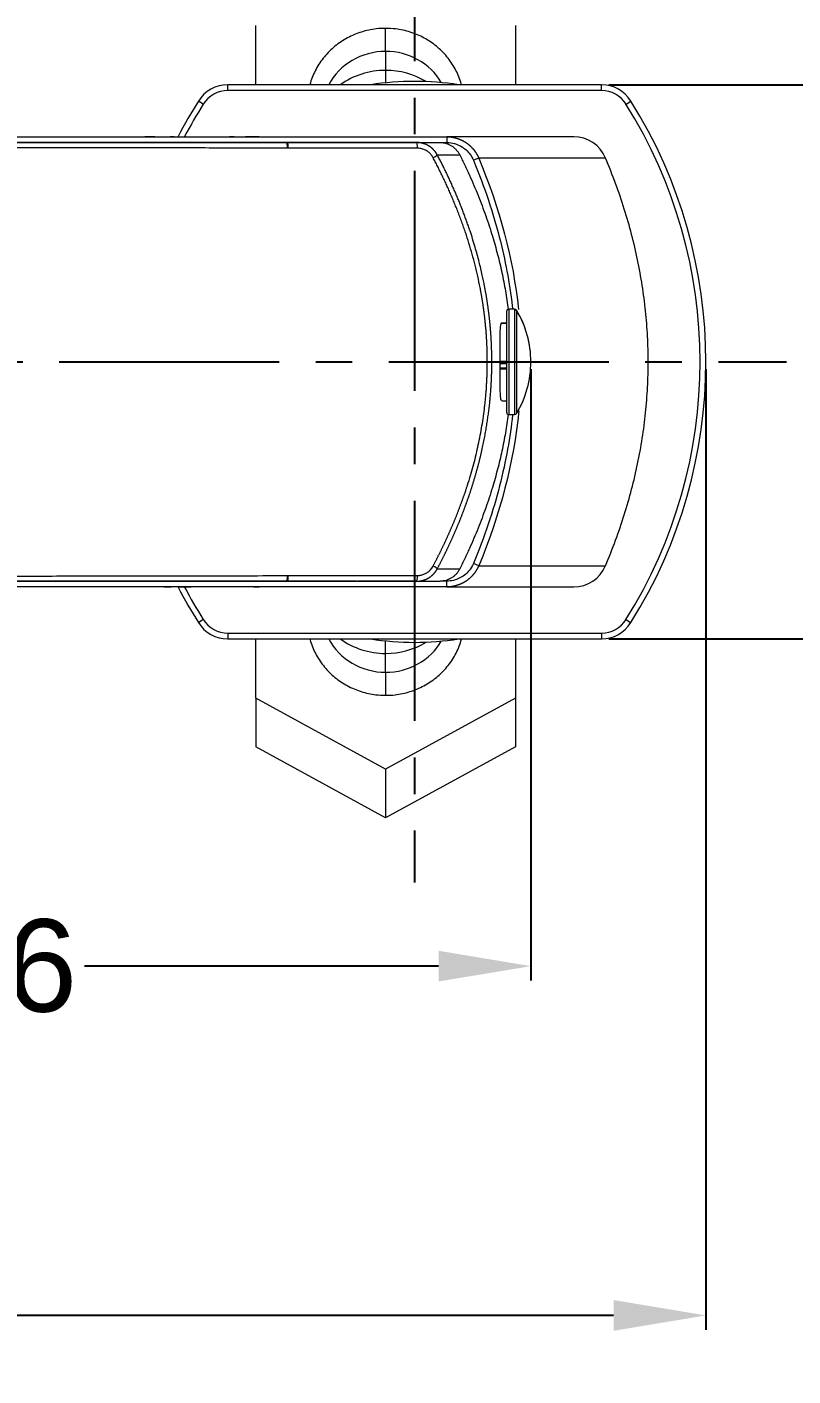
# Model space of a CAD drawing. Extents: x 16036 to 31646, y -36012 to -17126.
# Drawn here: x 16496.5 to 16562.9, y -17308.5 to -17191.6 of the extents above; entities that cross this region are included whole.
import ezdxf

# ---------------------------------------------------------------- set-up
doc = ezdxf.new("R2010")
doc.units = 0
doc.header["$MEASUREMENT"] = 0
doc.linetypes.add('CENTER2', pattern=[28.575, 19.05, -3.175, 3.175, -3.175])
doc.layers.get('0').update_dxf_attribs({"color": 3, "linetype": 'CONTINUOUS'})
doc.layers.get('DEFPOINTS').update_dxf_attribs({"linetype": 'CONTINUOUS'})
doc.layers.add('5', color=2, linetype='CONTINUOUS', lineweight=9)
doc.layers.add('CENTER', color=1, linetype='CENTER2')
doc.styles.add('ARIAL', font='arial.ttf')
doc.dimstyles.new('ISO-25', dxfattribs={"dimtxt": 8, "dimasz": 8, "dimexe": 1.25, "dimexo": 0.625, "dimgap": 1.5, "dimtad": 1, "dimtih": 1, "dimtoh": 1, "dimdec": 1, "dimdsep": 46, "dimtxsty": 'ARIAL', "dimcen": 0, "dimclrd": 3, "dimclre": 3, "dimclrt": 4, "dimadec": 0, "dimazin": 0, "dimtfac": 1, "dimtdec": 1, "dimtmove": 0, "dimatfit": 3, "dimfxl": 1, "dimarcsym": 0})

# ---------------------------------------------------------------- blocks, each defined once
blk = doc.blocks.new('*D101')
at = {"layer": '5', "color": 3, "lineweight": -2, "transparency": 16777216}
for p, q in [((16334.81, -17221.23), (16334.81, -17304.46)), ((16555.31, -17221.23), (16555.31, -17304.46)), ((16342.81, -17303.21), (16429.97, -17303.21)), ((16547.31, -17303.21), (16460.16, -17303.21))]:
    blk.add_line(p, q, dxfattribs=at)
at = {"layer": '5', "color": 3, "transparency": 16777216}
for points in [[(16342.81, -17301.88), (16342.81, -17304.54), (16334.81, -17303.21)], [(16547.31, -17301.88), (16547.31, -17304.54), (16555.31, -17303.21)]]:
    blk.add_solid(points, dxfattribs=at)
at = {"layer": 'DEFPOINTS', "color": 0, "transparency": 16777216}
for p in [(16334.81, -17220.6), (16555.31, -17220.6), (16555.31, -17303.21)]:
    blk.add_point(p, dxfattribs=at)
at = {"layer": '5', "color": 4, "transparency": 16777216, "insert": (16445.06, -17303.21), "char_height": 8, "attachment_point": 5, "style": 'ARIAL'}
blk.add_mtext('220.5', dxfattribs=at)
blk = doc.blocks.new('*D102')
at = {"layer": '5', "color": 3, "lineweight": -2, "transparency": 16777216}
for p, q in [((16433.52, -17221.23), (16433.52, -17274.2)), ((16540.14, -17221.23), (16540.14, -17274.2)), ((16441.52, -17272.95), (16472.21, -17272.95)), ((16532.14, -17272.95), (16501.45, -17272.95))]:
    blk.add_line(p, q, dxfattribs=at)
at = {"layer": '5', "color": 3, "transparency": 16777216}
for points in [[(16441.52, -17271.62), (16441.52, -17274.28), (16433.52, -17272.95)], [(16532.14, -17271.62), (16532.14, -17274.28), (16540.14, -17272.95)]]:
    blk.add_solid(points, dxfattribs=at)
at = {"layer": 'DEFPOINTS', "color": 0, "transparency": 16777216}
for p in [(16433.52, -17220.6), (16540.14, -17220.6), (16540.14, -17272.95)]:
    blk.add_point(p, dxfattribs=at)
at = {"layer": '5', "color": 4, "transparency": 16777216, "insert": (16486.83, -17272.95), "char_height": 8, "attachment_point": 5, "style": 'ARIAL'}
blk.add_mtext('106.6', dxfattribs=at)
blk = doc.blocks.new('*D103')
at = {"layer": '5', "color": 3, "lineweight": -2, "transparency": 16777216}
for p, q in [((16546.89, -17196.6), (16583.91, -17196.6)), ((16582.66, -17204.6), (16582.66, -17215.02)), ((16582.66, -17236.6), (16582.66, -17226.19)), ((16546.89, -17244.6), (16583.91, -17244.6))]:
    blk.add_line(p, q, dxfattribs=at)
at = {"layer": '5', "color": 3, "transparency": 16777216}
for points in [[(16581.32, -17204.6), (16583.99, -17204.6), (16582.66, -17196.6)], [(16581.32, -17236.6), (16583.99, -17236.6), (16582.66, -17244.6)]]:
    blk.add_solid(points, dxfattribs=at)
at = {"layer": 'DEFPOINTS', "color": 0, "transparency": 16777216}
for p in [(16546.27, -17196.6), (16582.66, -17196.6), (16546.27, -17244.6)]:
    blk.add_point(p, dxfattribs=at)
at = {"layer": '5', "color": 4, "transparency": 16777216, "insert": (16582.66, -17220.6), "char_height": 8, "attachment_point": 5, "style": 'ARIAL'}
blk.add_mtext('48', dxfattribs=at)

msp = doc.modelspace()

# ---------------------------------------------------------------- linework, layer by layer
at = {"linetype": 'Continuous', "lineweight": 18}
for p, q in [((16516.3, -17196.6), (16516.3, -17191.47)), ((16538.8, -17191.47), (16538.8, -17196.6)), ((16546.27, -17196.6), (16513.86, -17196.6)), ((16343.63, -17201.1), (16532.85, -17201.1)), ((16530.24, -17201.6), (16532.27, -17201.6)), ((16543.85, -17201.1), (16532.85, -17201.1)), ((16538.04, -17216.25), (16538.04, -17216.23)), ((16538.04, -17216.25), (16538.04, -17224.97)), ((16538.73, -17216.03), (16538.24, -17216.03)), ((16537.56, -17217.23), (16538.04, -17217.23)), ((16538.04, -17217.29), (16537.58, -17217.29)), ((16537.47, -17220.54), (16538.04, -17220.54)), ((16536.36, -17220.6), (16536.76, -17220.6)), ((16537.47, -17220.74), (16538.04, -17220.74)), ((16538.04, -17221.16), (16537.47, -17221.16)), ((16538.04, -17221.24), (16537.47, -17221.24)), ((16537.62, -17223.97), (16538.04, -17223.98)), ((16538.24, -17225.17), (16538.73, -17225.17)), ((16532.85, -17240.1), (16343.63, -17240.1)), ((16530.24, -17239.6), (16532.27, -17239.6)), ((16532.85, -17240.1), (16543.85, -17240.1)), ((16513.86, -17244.6), (16546.27, -17244.6)), ((16516.3, -17249.73), (16516.3, -17244.6)), ((16538.8, -17244.6), (16538.8, -17249.73)), ((16527.55, -17255.88), (16516.3, -17249.73)), ((16516.3, -17249.73), (16516.3, -17253.94)), ((16538.8, -17249.73), (16527.55, -17255.88)), ((16538.8, -17249.73), (16538.8, -17253.94)), ((16527.55, -17260.09), (16516.3, -17253.94)), ((16538.8, -17253.94), (16527.55, -17260.09)), ((16527.55, -17255.88), (16527.55, -17260.09))]:
    msp.add_line(p, q, dxfattribs=at)
at = {"linetype": 'Continuous', "lineweight": 13}
for p, q in [((16527.55, -17193.71), (16527.55, -17191.71)), ((16527.55, -17193.71), (16527.55, -17195.35)), ((16527.55, -17195.35), (16527.55, -17196.43)), ((16513.86, -17197.1), (16513.86, -17196.6)), ((16546.27, -17197.1), (16513.86, -17197.1)), ((16546.27, -17197.1), (16546.27, -17196.6)), ((16511.74, -17198.27), (16511.32, -17198.01)), ((16548.39, -17198.27), (16548.81, -17198.01)), ((16518.97, -17201.6), (16530.23, -17201.6)), ((16532.27, -17201.6), (16532.85, -17201.6)), ((16532.85, -17201.1), (16532.85, -17201.6)), ((16532.03, -17202.68), (16533.98, -17202.68)), ((16535.62, -17202.95), (16535.16, -17203.14)), ((16546.62, -17202.95), (16535.62, -17202.95)), ((16538.24, -17216.05), (16538.24, -17216.03)), ((16538.73, -17216.05), (16538.24, -17216.05)), ((16538.24, -17216.05), (16538.24, -17225.17)), ((16538.73, -17216.05), (16538.73, -17216.03)), ((16538.73, -17216.05), (16538.73, -17225.17)), ((16538.9, -17216.15), (16538.9, -17216.13)), ((16538.9, -17216.15), (16538.9, -17225.08)), ((16538.04, -17220.6), (16537.47, -17220.6)), ((16535.62, -17238.26), (16535.16, -17238.07)), ((16535.62, -17238.26), (16546.62, -17238.26)), ((16525.03, -17239.6), (16444.95, -17239.6)), ((16530.23, -17239.6), (16525.14, -17239.6)), ((16532.85, -17239.6), (16532.27, -17239.6)), ((16532.85, -17240.1), (16532.85, -17239.6)), ((16511.74, -17242.93), (16511.32, -17243.2)), ((16548.39, -17242.93), (16548.81, -17243.2)), ((16513.86, -17244.1), (16546.27, -17244.1)), ((16513.86, -17244.1), (16513.86, -17244.6)), ((16527.55, -17245.86), (16527.55, -17244.77)), ((16546.27, -17244.1), (16546.27, -17244.6)), ((16527.55, -17247.5), (16527.55, -17245.86)), ((16527.55, -17247.5), (16527.55, -17249.49))]:
    msp.add_line(p, q, dxfattribs=at)
at = {"linetype": 'Continuous', "lineweight": 18}
for centre, radius, start, end in [((16513.86, -17199.6), 3, 90, 147.8833), ((16530.06, -17220.6), 24.3, 80.9887, 99.0112), ((16546.27, -17199.6), 3, 32.1167, 90), ((16547.31, -17220.6), 42.5, 147.8833, 152.6386), ((16512.81, -17220.6), 42.5, 327.8833, 32.1167), ((16538.24, -17216.23), 0.2, 90, 180), ((16538.73, -17216.23), 0.2, 31.0087, 90), ((16531.46, -17220.6), 8.68, 0, 31.0087), ((16531.46, -17220.6), 8.68, 328.9913, 0), ((16538.24, -17224.97), 0.2, 180, 270), ((16538.73, -17224.97), 0.2, 270, 328.9913), ((16547.31, -17220.6), 42.5, 207.3554, 212.1167), ((16513.86, -17241.6), 3, 212.1167, 270), ((16546.27, -17241.6), 3, 270, 327.8833), ((16530.06, -17220.6), 24.3, 260.9888, 279.0113)]:
    msp.add_arc(centre, radius, start, end, dxfattribs=at)
at = {"linetype": 'Continuous', "lineweight": 13}
for centre, radius, start, end in [((16513.86, -17199.6), 2.5, 90, 147.8833), ((16546.27, -17199.6), 2.5, 32.1167, 90), ((16547.31, -17220.6), 42, 147.8833, 152.2893), ((16512.81, -17220.6), 42, 327.8833, 32.1167), ((16547.31, -17220.6), 42, 207.6987, 212.1167), ((16513.86, -17241.6), 2.5, 212.1167, 270), ((16546.27, -17241.6), 2.5, 270, 327.8833)]:
    msp.add_arc(centre, radius, start, end, dxfattribs=at)
at = {"linetype": 'Continuous', "lineweight": 18}
for centre, major_axis, ratio, start_param, end_param in [((16527.55, -17198.91), (-5.5, 0), 0.946215, 4.712389, 5.82358), ((16527.55, -17198.91), (5.5, 0), 0.946215, 0.500691, 1.570796), ((16527.55, -17201.5), (-6.5, 0), 0.946215, 4.712389, 5.362208), ((16527.55, -17201.5), (6.5, 0), 0.946215, 1.000303, 1.570796), ((16518.97, -17202.1), (0, -0.5), 0.136535, 1.606743, 3.141593), ((16519.04, -17202.1), (0, -0.5), 0.136526, 1.606528, 3.141593), ((16543.85, -17204.1), (-3, 0), 0.999215, 3.537444, 4.712389), ((16518.97, -17239.1), (0, 0.5), 0.136536, 3.141593, 4.676442), ((16519.04, -17239.1), (0, 0.5), 0.136526, 3.141593, 4.676657), ((16543.85, -17237.1), (3, 0), 0.999215, 4.712389, 5.887334), ((16527.55, -17242.29), (-5.5, 0), 0.946215, 0.459605, 1.570796), ((16527.55, -17239.71), (-6.5, 0), 0.946215, 0.920978, 1.570796), ((16527.55, -17242.29), (5.5, 0), 0.946215, 4.712389, 5.782494), ((16527.55, -17239.71), (6.5, 0), 0.946215, 4.712389, 5.282883)]:
    msp.add_ellipse(centre, major_axis=major_axis, ratio=ratio, start_param=start_param, end_param=end_param, dxfattribs=at)
at = {"linetype": 'Continuous', "lineweight": 13}
for centre, major_axis, ratio, start_param, end_param in [((16530.24, -17202.1), (0, -0.5), 0.136914, 1.577724, 3.141593), ((16531.59, -17202.91), (-0.442, -0.233), 0.061667, 1.69791, 3.060291), ((16538.24, -17216.25), (0.2, 0), 0.99638, 1.570796, 3.141593), ((16538.73, -17216.25), (0.2, 0), 0.99638, 0.541205, 1.570796), ((16531.46, -17220.6), (8.68, 0), 0.99638, 0, 0.541205), ((16530.24, -17239.1), (0, 0.5), 0.136914, 3.141593, 4.705461), ((16531.59, -17238.29), (-0.442, 0.233), 0.061667, 3.222895, 4.585276)]:
    msp.add_ellipse(centre, major_axis=major_axis, ratio=ratio, start_param=start_param, end_param=end_param, dxfattribs=at)
at = {"linetype": 'Continuous', "lineweight": 18}
for points, knots in [([(16527.55, -17191.71), (16527.28, -17191.71), (16526.57, -17191.75), (16525.44, -17191.99), (16524.23, -17192.5), (16523.13, -17193.23), (16522.21, -17194.15), (16521.48, -17195.22), (16521.13, -17196.07), (16520.99, -17196.54), (16520.98, -17196.6)], [0, 0, 0, 0, 0.091726, 0.239743, 0.388012, 0.536195, 0.684084, 0.831491, 0.978288, 1, 1, 1, 1]), ([(16534.13, -17196.6), (16534.11, -17196.52), (16533.97, -17196.04), (16533.61, -17195.19), (16532.89, -17194.14), (16531.97, -17193.23), (16530.9, -17192.51), (16529.7, -17192), (16528.56, -17191.76), (16527.84, -17191.71), (16527.55, -17191.71)], [0, 0, 0, 0, 0.027053, 0.172195, 0.317459, 0.46308, 0.609213, 0.755923, 0.903191, 1, 1, 1, 1]), ([(16519, -17201.64), (16517.08, -17201.63), (16513.57, -17201.63), (16508.79, -17201.63), (16504.96, -17201.63), (16501.83, -17201.63), (16499.07, -17201.63), (16495.06, -17201.63), (16489.75, -17201.63), (16483.48, -17201.63), (16477.56, -17201.62), (16472.16, -17201.62), (16467.79, -17201.62), (16464.11, -17201.62), (16460.65, -17201.63), (16456.26, -17201.63), (16450.93, -17201.63), (16447.06, -17201.63), (16444.97, -17201.63)], [0, 0, 0, 0, 0.077711, 0.142326, 0.193844, 0.232848, 0.26907, 0.305968, 0.395002, 0.484377, 0.560209, 0.634912, 0.703062, 0.737329, 0.783997, 0.843332, 0.915333, 1, 1, 1, 1]), ([(16507.53, -17201.1), (16507.44, -17201.1), (16507.17, -17201.1), (16506.88, -17201.1), (16506.68, -17201.1)], [0, 0, 0, 0, 0.319323, 1, 1, 1, 1]), ([(16509.23, -17201.1), (16509.21, -17201.1), (16509.09, -17201.1), (16508.97, -17201.1), (16508.88, -17201.1)], [0, 0, 0, 0, 0.233078, 1, 1, 1, 1]), ([(16514.43, -17201.1), (16514.38, -17201.1), (16514.24, -17201.1), (16514.1, -17201.1), (16514.01, -17201.1)], [0, 0, 0, 0, 0.357912, 1, 1, 1, 1]), ([(16516.58, -17201.1), (16516.44, -17201.1), (16516.16, -17201.1), (16515.76, -17201.1), (16515.49, -17201.1), (16515.39, -17201.1)], [0, 0, 0, 0, 0.374892, 0.749783, 1, 1, 1, 1]), ([(16532.03, -17202.68), (16532.03, -17202.67), (16532.02, -17202.66), (16532.01, -17202.64), (16532, -17202.63), (16531.99, -17202.61), (16531.98, -17202.59), (16531.97, -17202.57), (16531.96, -17202.55), (16531.95, -17202.54), (16531.94, -17202.52), (16531.92, -17202.5), (16531.91, -17202.48), (16531.9, -17202.47), (16531.89, -17202.45), (16531.88, -17202.43), (16531.86, -17202.41), (16531.85, -17202.4), (16531.84, -17202.38), (16531.82, -17202.36), (16531.81, -17202.34), (16531.79, -17202.33), (16531.78, -17202.31), (16531.76, -17202.29), (16531.75, -17202.28), (16531.73, -17202.26), (16531.72, -17202.24), (16531.7, -17202.23), (16531.69, -17202.21), (16531.67, -17202.19), (16531.66, -17202.18), (16531.64, -17202.16), (16531.62, -17202.15), (16531.6, -17202.13), (16531.59, -17202.11), (16531.57, -17202.1), (16531.55, -17202.08), (16531.53, -17202.07), (16531.52, -17202.05), (16531.5, -17202.04), (16531.48, -17202.02), (16531.46, -17202.01), (16531.44, -17201.99), (16531.42, -17201.98), (16531.4, -17201.97), (16531.38, -17201.95), (16531.36, -17201.94), (16531.34, -17201.93), (16531.32, -17201.91), (16531.29, -17201.9), (16531.27, -17201.88), (16531.24, -17201.87), (16531.22, -17201.85), (16531.19, -17201.84), (16531.16, -17201.82), (16531.14, -17201.81), (16531.11, -17201.8), (16531.08, -17201.78), (16531.05, -17201.77), (16531.02, -17201.76), (16530.99, -17201.75), (16530.96, -17201.73), (16530.92, -17201.72), (16530.89, -17201.71), (16530.86, -17201.7), (16530.82, -17201.69), (16530.79, -17201.68), (16530.75, -17201.67), (16530.72, -17201.66), (16530.68, -17201.65), (16530.64, -17201.64), (16530.6, -17201.64), (16530.57, -17201.63), (16530.53, -17201.62), (16530.49, -17201.62), (16530.45, -17201.61), (16530.4, -17201.61), (16530.36, -17201.61), (16530.32, -17201.6), (16530.28, -17201.6), (16530.25, -17201.6), (16530.24, -17201.6)], [0, 0, 0, 0, 0.009292, 0.018626, 0.028004, 0.037424, 0.046887, 0.056393, 0.065941, 0.075531, 0.085163, 0.094838, 0.104554, 0.114311, 0.124111, 0.133951, 0.143832, 0.153754, 0.163717, 0.17372, 0.183762, 0.193845, 0.203968, 0.21413, 0.224332, 0.234573, 0.244855, 0.255176, 0.265538, 0.27594, 0.286382, 0.296864, 0.307387, 0.31795, 0.328554, 0.339198, 0.349882, 0.360608, 0.371374, 0.382181, 0.393028, 0.403917, 0.414846, 0.425816, 0.436827, 0.447879, 0.458971, 0.470105, 0.48264, 0.495395, 0.50837, 0.521564, 0.534978, 0.548612, 0.562464, 0.576536, 0.590828, 0.605338, 0.620069, 0.63502, 0.650191, 0.665583, 0.681196, 0.69703, 0.713086, 0.729363, 0.745864, 0.762587, 0.779533, 0.796703, 0.814095, 0.831708, 0.849542, 0.867595, 0.885866, 0.904354, 0.923058, 0.941976, 0.961107, 0.980449, 1, 1, 1, 1]), ([(16532.27, -17201.6), (16532.36, -17201.6), (16532.45, -17201.61), (16532.62, -17201.63), (16532.7, -17201.65), (16532.83, -17201.69), (16532.87, -17201.7), (16532.93, -17201.72), (16532.95, -17201.73), (16532.99, -17201.75), (16533.01, -17201.75), (16533.11, -17201.8), (16533.19, -17201.84), (16533.34, -17201.93), (16533.41, -17201.98), (16533.49, -17202.06), (16533.51, -17202.07), (16533.55, -17202.1), (16533.56, -17202.12), (16533.61, -17202.16), (16533.64, -17202.2), (16533.73, -17202.3), (16533.79, -17202.37), (16533.89, -17202.52), (16533.94, -17202.6), (16533.98, -17202.68)], [0, 0, 0, 0, 0.125, 0.125, 0.25, 0.25, 0.3125, 0.3125, 0.34375, 0.34375, 0.375, 0.375, 0.5, 0.5, 0.625, 0.625, 0.65625, 0.65625, 0.6875, 0.6875, 0.75, 0.75, 0.875, 0.875, 1, 1, 1, 1]), ([(16532.85, -17201.1), (16532.86, -17201.1), (16532.88, -17201.1), (16532.9, -17201.1), (16532.93, -17201.1), (16532.96, -17201.1), (16532.99, -17201.11), (16533.02, -17201.11), (16533.04, -17201.11), (16533.07, -17201.11), (16533.1, -17201.11), (16533.13, -17201.12), (16533.16, -17201.12), (16533.18, -17201.12), (16533.21, -17201.12), (16533.24, -17201.13), (16533.26, -17201.13), (16533.29, -17201.14), (16533.32, -17201.14), (16533.35, -17201.14), (16533.37, -17201.15), (16533.4, -17201.15), (16533.42, -17201.16), (16533.45, -17201.16), (16533.48, -17201.17), (16533.5, -17201.17), (16533.53, -17201.18), (16533.55, -17201.19), (16533.58, -17201.19), (16533.61, -17201.2), (16533.63, -17201.21), (16533.66, -17201.21), (16533.68, -17201.22), (16533.71, -17201.23), (16533.73, -17201.23), (16533.76, -17201.24), (16533.78, -17201.25), (16533.8, -17201.26), (16533.83, -17201.27), (16533.85, -17201.28), (16533.88, -17201.28), (16533.9, -17201.29), (16533.92, -17201.3), (16533.95, -17201.31), (16533.97, -17201.32), (16533.99, -17201.33), (16534.02, -17201.34), (16534.04, -17201.35), (16534.06, -17201.36), (16534.08, -17201.37), (16534.11, -17201.38), (16534.13, -17201.39), (16534.15, -17201.4), (16534.17, -17201.41), (16534.19, -17201.42), (16534.22, -17201.43), (16534.24, -17201.44), (16534.26, -17201.45), (16534.28, -17201.47), (16534.3, -17201.48), (16534.32, -17201.49), (16534.34, -17201.5), (16534.36, -17201.51), (16534.38, -17201.52), (16534.4, -17201.54), (16534.42, -17201.55), (16534.44, -17201.56), (16534.46, -17201.57), (16534.48, -17201.58), (16534.5, -17201.6), (16534.52, -17201.61), (16534.54, -17201.62), (16534.56, -17201.64), (16534.57, -17201.65), (16534.59, -17201.66), (16534.61, -17201.67), (16534.63, -17201.69), (16534.65, -17201.7), (16534.66, -17201.71), (16534.68, -17201.73), (16534.7, -17201.74), (16534.72, -17201.76), (16534.73, -17201.77), (16534.75, -17201.78), (16534.77, -17201.8), (16534.78, -17201.81), (16534.8, -17201.82), (16534.82, -17201.84), (16534.83, -17201.85), (16534.85, -17201.87), (16534.87, -17201.88), (16534.88, -17201.9), (16534.9, -17201.91), (16534.91, -17201.92), (16534.93, -17201.94), (16534.94, -17201.95), (16534.96, -17201.97), (16534.97, -17201.98), (16534.99, -17202), (16535, -17202.01), (16535.01, -17202.03), (16535.03, -17202.04), (16535.04, -17202.06), (16535.06, -17202.07), (16535.07, -17202.09), (16535.08, -17202.1), (16535.1, -17202.11), (16535.11, -17202.13), (16535.12, -17202.14), (16535.13, -17202.16), (16535.15, -17202.17), (16535.16, -17202.19), (16535.17, -17202.2), (16535.18, -17202.22), (16535.2, -17202.23), (16535.21, -17202.25), (16535.22, -17202.26), (16535.23, -17202.28), (16535.24, -17202.29), (16535.25, -17202.31), (16535.27, -17202.33), (16535.28, -17202.34), (16535.29, -17202.36), (16535.3, -17202.37), (16535.31, -17202.39), (16535.32, -17202.4), (16535.33, -17202.42), (16535.34, -17202.43), (16535.35, -17202.45), (16535.36, -17202.46), (16535.37, -17202.48), (16535.38, -17202.49), (16535.39, -17202.51), (16535.4, -17202.52), (16535.41, -17202.54), (16535.42, -17202.55), (16535.43, -17202.57), (16535.43, -17202.58), (16535.44, -17202.6), (16535.45, -17202.61), (16535.46, -17202.63), (16535.47, -17202.64), (16535.48, -17202.66), (16535.49, -17202.67), (16535.49, -17202.68), (16535.5, -17202.7), (16535.51, -17202.71), (16535.52, -17202.73), (16535.52, -17202.74), (16535.53, -17202.76), (16535.54, -17202.77), (16535.55, -17202.79), (16535.55, -17202.8), (16535.56, -17202.82), (16535.57, -17202.83), (16535.57, -17202.85), (16535.58, -17202.86), (16535.59, -17202.87), (16535.59, -17202.89), (16535.6, -17202.9), (16535.6, -17202.92), (16535.61, -17202.93), (16535.61, -17202.94), (16535.62, -17202.95)], [0, 0, 0, 0, 0.008077, 0.01613, 0.02416, 0.032167, 0.04015, 0.04811, 0.056047, 0.06396, 0.07185, 0.079717, 0.08756, 0.09538, 0.103177, 0.110951, 0.118701, 0.126428, 0.134131, 0.141811, 0.149468, 0.157102, 0.164712, 0.172299, 0.179862, 0.187403, 0.19492, 0.202413, 0.209884, 0.217331, 0.224754, 0.232155, 0.239532, 0.246885, 0.254216, 0.261523, 0.268806, 0.276067, 0.283304, 0.290518, 0.297708, 0.304875, 0.312019, 0.31914, 0.326237, 0.333311, 0.340361, 0.347388, 0.354392, 0.361373, 0.36833, 0.375264, 0.382175, 0.389062, 0.395926, 0.402767, 0.409584, 0.416378, 0.423149, 0.429896, 0.43662, 0.443321, 0.449999, 0.456653, 0.463283, 0.469891, 0.476475, 0.483036, 0.489573, 0.496088, 0.502579, 0.509046, 0.51549, 0.521911, 0.528309, 0.534683, 0.541034, 0.547362, 0.553666, 0.559947, 0.566205, 0.57244, 0.578651, 0.584838, 0.591003, 0.597144, 0.603262, 0.609356, 0.615427, 0.621475, 0.6275, 0.633501, 0.639479, 0.645434, 0.651365, 0.657273, 0.663158, 0.669019, 0.674857, 0.680672, 0.686463, 0.692231, 0.697976, 0.703697, 0.709396, 0.71507, 0.720722, 0.72635, 0.731955, 0.737536, 0.743095, 0.74863, 0.754141, 0.75963, 0.765095, 0.770536, 0.775955, 0.78135, 0.786721, 0.79207, 0.797395, 0.802697, 0.807975, 0.81323, 0.818462, 0.823671, 0.828856, 0.834018, 0.839157, 0.844272, 0.849364, 0.854433, 0.859478, 0.8645, 0.869499, 0.874474, 0.879426, 0.884355, 0.889261, 0.894143, 0.899002, 0.903837, 0.90865, 0.913439, 0.918204, 0.922946, 0.927666, 0.932361, 0.937034, 0.941683, 0.946309, 0.950911, 0.95549, 0.960046, 0.964579, 0.969088, 0.973574, 0.978036, 0.982476, 0.986892, 0.991284, 0.995654, 1, 1, 1, 1]), ([(16536.76, -17220.6), (16536.76, -17220.57), (16536.76, -17220.51), (16536.76, -17220.43), (16536.76, -17220.34), (16536.76, -17220.25), (16536.75, -17220.16), (16536.75, -17220.07), (16536.75, -17219.98), (16536.75, -17219.89), (16536.75, -17219.8), (16536.75, -17219.7), (16536.74, -17219.61), (16536.74, -17219.52), (16536.74, -17219.43), (16536.73, -17219.34), (16536.73, -17219.24), (16536.73, -17219.15), (16536.72, -17219.06), (16536.72, -17218.96), (16536.71, -17218.87), (16536.71, -17218.77), (16536.7, -17218.68), (16536.7, -17218.58), (16536.69, -17218.49), (16536.69, -17218.39), (16536.68, -17218.29), (16536.67, -17218.2), (16536.67, -17218.1), (16536.66, -17218), (16536.65, -17217.91), (16536.64, -17217.81), (16536.63, -17217.71), (16536.63, -17217.61), (16536.62, -17217.51), (16536.61, -17217.41), (16536.6, -17217.31), (16536.59, -17217.21), (16536.58, -17217.11), (16536.57, -17217.01), (16536.56, -17216.91), (16536.55, -17216.81), (16536.53, -17216.71), (16536.52, -17216.61), (16536.51, -17216.5), (16536.5, -17216.4), (16536.49, -17216.3), (16536.47, -17216.19), (16536.46, -17216.09), (16536.44, -17215.99), (16536.43, -17215.88), (16536.42, -17215.78), (16536.4, -17215.69), (16536.39, -17215.63), (16536.39, -17215.6)], [0, 0, 0, 0, 0.017567, 0.035204, 0.052912, 0.070691, 0.088541, 0.106461, 0.124452, 0.142514, 0.160647, 0.17885, 0.197124, 0.215468, 0.233883, 0.252369, 0.270925, 0.289551, 0.308248, 0.327016, 0.345854, 0.364762, 0.383741, 0.40279, 0.42191, 0.441099, 0.460359, 0.479689, 0.49909, 0.51856, 0.538101, 0.557712, 0.577393, 0.597144, 0.616966, 0.636857, 0.656819, 0.676851, 0.696954, 0.717126, 0.737369, 0.757682, 0.778065, 0.798519, 0.819043, 0.839637, 0.860301, 0.881035, 0.90184, 0.922715, 0.94366, 0.964675, 0.985761, 1, 1, 1, 1]), ([(16537.47, -17220.6), (16537.47, -17220.49), (16537.47, -17220.38), (16537.47, -17220.16), (16537.47, -17219.95), (16537.47, -17219.73), (16537.47, -17219.6), (16537.47, -17219.58), (16537.47, -17219.52), (16537.47, -17219.5), (16537.47, -17219.42), (16537.47, -17219.37), (16537.47, -17219.21), (16537.47, -17219.02), (16537.47, -17218.83), (16537.47, -17218.69), (16537.47, -17218.62), (16537.47, -17218.56), (16537.48, -17218.52), (16537.48, -17218.49), (16537.48, -17218.39), (16537.48, -17218.22), (16537.49, -17218), (16537.49, -17217.87), (16537.5, -17217.78), (16537.5, -17217.75), (16537.5, -17217.7), (16537.51, -17217.67), (16537.51, -17217.59), (16537.52, -17217.5), (16537.53, -17217.43), (16537.54, -17217.38), (16537.55, -17217.36), (16537.55, -17217.34), (16537.55, -17217.34), (16537.56, -17217.33), (16537.57, -17217.3), (16537.59, -17217.26), (16537.61, -17217.25), (16537.62, -17217.25)], [0, 0, 0, 0, 0.062561, 0.062561, 0.125121, 0.187682, 0.187682, 0.203322, 0.203322, 0.218962, 0.218962, 0.250243, 0.250243, 0.312803, 0.375364, 0.375364, 0.406644, 0.422284, 0.422284, 0.437925, 0.437925, 0.500485, 0.563046, 0.625607, 0.625607, 0.656887, 0.656887, 0.688167, 0.688167, 0.750728, 0.813289, 0.813289, 0.844569, 0.844569, 0.860209, 0.860209, 0.875849, 0.93841, 1, 1, 1, 1]), ([(16536.39, -17225.6), (16536.4, -17225.52), (16536.42, -17225.36), (16536.46, -17225.13), (16536.49, -17224.9), (16536.51, -17224.67), (16536.54, -17224.44), (16536.57, -17224.21), (16536.59, -17223.99), (16536.61, -17223.77), (16536.63, -17223.55), (16536.65, -17223.34), (16536.66, -17223.13), (16536.68, -17222.92), (16536.69, -17222.71), (16536.7, -17222.5), (16536.72, -17222.3), (16536.72, -17222.1), (16536.73, -17221.9), (16536.74, -17221.71), (16536.75, -17221.52), (16536.75, -17221.33), (16536.75, -17221.14), (16536.76, -17220.96), (16536.76, -17220.78), (16536.76, -17220.66), (16536.76, -17220.6)], [0, 0, 0, 0, 0.046838, 0.094247, 0.141115, 0.18744, 0.233223, 0.278464, 0.323163, 0.367319, 0.410933, 0.454004, 0.496532, 0.538518, 0.579961, 0.620861, 0.661219, 0.701033, 0.740305, 0.779034, 0.817219, 0.854862, 0.891961, 0.928518, 0.964531, 1, 1, 1, 1]), ([(16537.62, -17223.95), (16537.61, -17223.95), (16537.6, -17223.95), (16537.59, -17223.93), (16537.58, -17223.93), (16537.58, -17223.93), (16537.57, -17223.91), (16537.57, -17223.9), (16537.55, -17223.87), (16537.54, -17223.82), (16537.53, -17223.74), (16537.52, -17223.68), (16537.52, -17223.66), (16537.51, -17223.62), (16537.51, -17223.61), (16537.51, -17223.59), (16537.5, -17223.52), (16537.5, -17223.4), (16537.49, -17223.27), (16537.48, -17223.13), (16537.48, -17223.06), (16537.48, -17222.9), (16537.48, -17222.82), (16537.47, -17222.65), (16537.47, -17222.47), (16537.47, -17222.29), (16537.47, -17222.16), (16537.47, -17222.14), (16537.47, -17222.09), (16537.47, -17222.07), (16537.47, -17221.99), (16537.47, -17221.94), (16537.47, -17221.79), (16537.47, -17221.58), (16537.47, -17221.37), (16537.47, -17221.21), (16537.47, -17221.13), (16537.47, -17221.04), (16537.47, -17220.99), (16537.47, -17220.96), (16537.47, -17220.82), (16537.47, -17220.71), (16537.47, -17220.6)], [0, 0, 0, 0, 0.059915, 0.059915, 0.075583, 0.075583, 0.091252, 0.122588, 0.122588, 0.18526, 0.247932, 0.247932, 0.279268, 0.279268, 0.294937, 0.294937, 0.310605, 0.373277, 0.435949, 0.435949, 0.498622, 0.498622, 0.561294, 0.561294, 0.623966, 0.686638, 0.686638, 0.702307, 0.702307, 0.717975, 0.717975, 0.749311, 0.749311, 0.811983, 0.874655, 0.874655, 0.905992, 0.92166, 0.92166, 0.937328, 0.937328, 1, 1, 1, 1]), ([(16530.24, -17239.6), (16530.24, -17239.6), (16530.26, -17239.6), (16530.28, -17239.6), (16530.3, -17239.6), (16530.32, -17239.6), (16530.34, -17239.6), (16530.36, -17239.6), (16530.39, -17239.6), (16530.41, -17239.6), (16530.43, -17239.59), (16530.45, -17239.59), (16530.47, -17239.59), (16530.49, -17239.59), (16530.51, -17239.58), (16530.53, -17239.58), (16530.55, -17239.58), (16530.57, -17239.58), (16530.59, -17239.57), (16530.61, -17239.57), (16530.62, -17239.56), (16530.64, -17239.56), (16530.66, -17239.56), (16530.68, -17239.55), (16530.7, -17239.55), (16530.72, -17239.54), (16530.74, -17239.54), (16530.75, -17239.54), (16530.77, -17239.53), (16530.79, -17239.53), (16530.81, -17239.52), (16530.82, -17239.52), (16530.84, -17239.51), (16530.86, -17239.51), (16530.87, -17239.5), (16530.89, -17239.49), (16530.91, -17239.49), (16530.92, -17239.48), (16530.94, -17239.48), (16530.95, -17239.47), (16530.97, -17239.47), (16530.99, -17239.46), (16531, -17239.45), (16531.02, -17239.45), (16531.03, -17239.44), (16531.05, -17239.43), (16531.06, -17239.43), (16531.07, -17239.42), (16531.09, -17239.42), (16531.1, -17239.41), (16531.12, -17239.4), (16531.13, -17239.4), (16531.14, -17239.39), (16531.16, -17239.38), (16531.17, -17239.38), (16531.18, -17239.37), (16531.2, -17239.36), (16531.21, -17239.36), (16531.22, -17239.35), (16531.25, -17239.34), (16531.28, -17239.32), (16531.33, -17239.29), (16531.37, -17239.26), (16531.41, -17239.23), (16531.45, -17239.2), (16531.49, -17239.17), (16531.53, -17239.14), (16531.57, -17239.1), (16531.61, -17239.07), (16531.64, -17239.04), (16531.68, -17239), (16531.71, -17238.97), (16531.75, -17238.93), (16531.78, -17238.9), (16531.81, -17238.86), (16531.84, -17238.82), (16531.87, -17238.79), (16531.89, -17238.75), (16531.92, -17238.71), (16531.94, -17238.68), (16531.97, -17238.64), (16531.99, -17238.6), (16532.01, -17238.56), (16532.02, -17238.54), (16532.03, -17238.52)], [0, 0, 0, 0, 0.009911, 0.019763, 0.029557, 0.03929, 0.048965, 0.05858, 0.068135, 0.07763, 0.087064, 0.096439, 0.105753, 0.115006, 0.124199, 0.133331, 0.142402, 0.151411, 0.160359, 0.169246, 0.178072, 0.186836, 0.195538, 0.204178, 0.212757, 0.221274, 0.229729, 0.238123, 0.246455, 0.254726, 0.262935, 0.271083, 0.279169, 0.287194, 0.295158, 0.303061, 0.310902, 0.318682, 0.326401, 0.334059, 0.341656, 0.349192, 0.356666, 0.36408, 0.371433, 0.378725, 0.385956, 0.393126, 0.400235, 0.407283, 0.41427, 0.421197, 0.428062, 0.434866, 0.44161, 0.448292, 0.454913, 0.461473, 0.467973, 0.474411, 0.498536, 0.522467, 0.546203, 0.569745, 0.593091, 0.616244, 0.639203, 0.661969, 0.684544, 0.706928, 0.729121, 0.751125, 0.772942, 0.79457, 0.816008, 0.837252, 0.858302, 0.879153, 0.899804, 0.920254, 0.940499, 0.96054, 0.980374, 1, 1, 1, 1]), ([(16533.98, -17238.52), (16533.94, -17238.61), (16533.89, -17238.69), (16533.79, -17238.84), (16533.73, -17238.91), (16533.66, -17238.99), (16533.64, -17239.01), (16533.61, -17239.04), (16533.59, -17239.06), (16533.55, -17239.1), (16533.51, -17239.13), (16533.41, -17239.22), (16533.34, -17239.27), (16533.22, -17239.34), (16533.19, -17239.36), (16533.13, -17239.39), (16533.11, -17239.4), (16533.07, -17239.42), (16533.05, -17239.43), (16532.95, -17239.48), (16532.87, -17239.51), (16532.7, -17239.55), (16532.62, -17239.57), (16532.51, -17239.59), (16532.49, -17239.59), (16532.45, -17239.59), (16532.42, -17239.6), (16532.36, -17239.6), (16532.32, -17239.6), (16532.27, -17239.6)], [0, 0, 0, 0, 0.125, 0.125, 0.25, 0.25, 0.28125, 0.28125, 0.3125, 0.3125, 0.375, 0.375, 0.5, 0.5, 0.5625, 0.5625, 0.59375, 0.59375, 0.625, 0.625, 0.75, 0.75, 0.875, 0.875, 0.90625, 0.90625, 0.9375, 0.9375, 1, 1, 1, 1]), ([(16535.62, -17238.26), (16535.61, -17238.27), (16535.61, -17238.28), (16535.6, -17238.31), (16535.59, -17238.33), (16535.57, -17238.35), (16535.56, -17238.38), (16535.55, -17238.4), (16535.54, -17238.43), (16535.53, -17238.45), (16535.52, -17238.48), (16535.5, -17238.5), (16535.49, -17238.53), (16535.48, -17238.55), (16535.46, -17238.58), (16535.45, -17238.6), (16535.43, -17238.63), (16535.42, -17238.65), (16535.4, -17238.68), (16535.39, -17238.7), (16535.37, -17238.73), (16535.35, -17238.75), (16535.34, -17238.78), (16535.32, -17238.8), (16535.3, -17238.83), (16535.28, -17238.85), (16535.27, -17238.88), (16535.25, -17238.9), (16535.23, -17238.93), (16535.21, -17238.95), (16535.19, -17238.98), (16535.17, -17239), (16535.15, -17239.03), (16535.13, -17239.05), (16535.1, -17239.08), (16535.08, -17239.1), (16535.06, -17239.13), (16535.04, -17239.15), (16535.01, -17239.18), (16534.99, -17239.2), (16534.97, -17239.23), (16534.94, -17239.25), (16534.92, -17239.28), (16534.89, -17239.3), (16534.86, -17239.33), (16534.84, -17239.35), (16534.81, -17239.37), (16534.78, -17239.4), (16534.75, -17239.42), (16534.73, -17239.44), (16534.7, -17239.47), (16534.67, -17239.49), (16534.64, -17239.51), (16534.61, -17239.53), (16534.58, -17239.55), (16534.55, -17239.58), (16534.51, -17239.6), (16534.48, -17239.62), (16534.45, -17239.64), (16534.42, -17239.66), (16534.38, -17239.68), (16534.35, -17239.7), (16534.31, -17239.72), (16534.28, -17239.74), (16534.24, -17239.76), (16534.21, -17239.78), (16534.17, -17239.79), (16534.13, -17239.81), (16534.1, -17239.83), (16534.06, -17239.85), (16534.02, -17239.86), (16533.98, -17239.88), (16533.94, -17239.89), (16533.91, -17239.91), (16533.87, -17239.92), (16533.83, -17239.94), (16533.78, -17239.95), (16533.74, -17239.97), (16533.7, -17239.98), (16533.66, -17239.99), (16533.62, -17240), (16533.58, -17240.01), (16533.53, -17240.02), (16533.49, -17240.03), (16533.45, -17240.04), (16533.4, -17240.05), (16533.36, -17240.06), (16533.31, -17240.07), (16533.27, -17240.07), (16533.22, -17240.08), (16533.18, -17240.08), (16533.13, -17240.09), (16533.08, -17240.09), (16533.04, -17240.1), (16532.99, -17240.1), (16532.94, -17240.1), (16532.9, -17240.1), (16532.86, -17240.1), (16532.85, -17240.1)], [0, 0, 0, 0, 0.007304, 0.014674, 0.022109, 0.029609, 0.037175, 0.044807, 0.052504, 0.060267, 0.068095, 0.075988, 0.083948, 0.091972, 0.100063, 0.108218, 0.116439, 0.124726, 0.133079, 0.141496, 0.14998, 0.158529, 0.167143, 0.175823, 0.184568, 0.193379, 0.202256, 0.211198, 0.220205, 0.229278, 0.238417, 0.247621, 0.256891, 0.266226, 0.275627, 0.285093, 0.294625, 0.304222, 0.313885, 0.323613, 0.333407, 0.343267, 0.353192, 0.363182, 0.373238, 0.38336, 0.393547, 0.4038, 0.414118, 0.424502, 0.434951, 0.445466, 0.456046, 0.466692, 0.477403, 0.48818, 0.499023, 0.509931, 0.520905, 0.531944, 0.543048, 0.554219, 0.565454, 0.576756, 0.588123, 0.599555, 0.611053, 0.622616, 0.634245, 0.64594, 0.6577, 0.669526, 0.681417, 0.693374, 0.705396, 0.717484, 0.729637, 0.741856, 0.754141, 0.766491, 0.778906, 0.791387, 0.803934, 0.816546, 0.829224, 0.841967, 0.854776, 0.867651, 0.880591, 0.893596, 0.906667, 0.919804, 0.933006, 0.946274, 0.959607, 0.973006, 0.98647, 1, 1, 1, 1]), ([(16508.36, -17240.1), (16508.49, -17240.1), (16508.69, -17240.1), (16508.89, -17240.1), (16508.96, -17240.1)], [0, 0, 0, 0, 0.646326, 1, 1, 1, 1]), ([(16509.55, -17240.1), (16509.71, -17240.1), (16510.08, -17240.1), (16510.46, -17240.1), (16510.69, -17240.1), (16510.7, -17240.1)], [0, 0, 0, 0, 0.423893, 0.983534, 1, 1, 1, 1]), ([(16516.11, -17240.1), (16516.16, -17240.1), (16516.32, -17240.1), (16516.47, -17240.1), (16516.58, -17240.1)], [0, 0, 0, 0, 0.268279, 1, 1, 1, 1]), ([(16520.98, -17244.61), (16521, -17244.68), (16521.14, -17245.16), (16521.5, -17246.01), (16522.22, -17247.07), (16523.13, -17247.97), (16524.21, -17248.69), (16525.41, -17249.2), (16526.54, -17249.45), (16527.26, -17249.49), (16527.55, -17249.49)], [0, 0, 0, 0, 0.027053, 0.172195, 0.317459, 0.46308, 0.609213, 0.755923, 0.903191, 1, 1, 1, 1]), ([(16527.55, -17249.49), (16527.83, -17249.49), (16528.53, -17249.45), (16529.66, -17249.21), (16530.88, -17248.7), (16531.97, -17247.98), (16532.9, -17247.06), (16533.62, -17245.99), (16533.98, -17245.14), (16534.11, -17244.67), (16534.13, -17244.61)], [0, 0, 0, 0, 0.091726, 0.239743, 0.388012, 0.536195, 0.684084, 0.831491, 0.978288, 1, 1, 1, 1])]:
    msp.add_open_spline(points, degree=3, knots=knots, dxfattribs=at)
for points, degree in [([(16518.97, -17201.6), (16517.23, -17201.6), (16513.78, -17201.6), (16508.84, -17201.6), (16503.79, -17201.6), (16499.04, -17201.6), (16494.33, -17201.6), (16489.33, -17201.6), (16483.62, -17201.6), (16477.78, -17201.6), (16472.61, -17201.6), (16468.1, -17201.6), (16464.02, -17201.6), (16460.36, -17201.6), (16457.07, -17201.6), (16454.12, -17201.6), (16451.47, -17201.6), (16449.08, -17201.6), (16446.92, -17201.6), (16445.59, -17201.6), (16444.95, -17201.6)], 3), ([(16519.04, -17201.6), (16519.02, -17201.6), (16519, -17201.6), (16518.97, -17201.6)], 3), ([(16530.24, -17201.6), (16529.02, -17201.6), (16526.58, -17201.6), (16523.03, -17201.6), (16520.4, -17201.6), (16519.04, -17201.6)], 3), ([(16530.3, -17202.1), (16529.09, -17202.1), (16526.65, -17202.09), (16523.1, -17202.09), (16520.46, -17202.09), (16519.11, -17202.08)], 3), ([(16531.66, -17202.91), (16531.61, -17202.81), (16531.48, -17202.63), (16531.27, -17202.42), (16531.01, -17202.26), (16530.7, -17202.14), (16530.44, -17202.1), (16530.3, -17202.1)], 3), ([(16533.98, -17202.68), (16537.32, -17209.36), (16538.17, -17216.05)], 2), ([(16546.62, -17238.26), (16554.01, -17220.6), (16546.62, -17202.95)], 2), ([(16538.17, -17225.16), (16537.32, -17231.84), (16533.98, -17238.52)], 2), ([(16445.02, -17239.15), (16446.17, -17239.15), (16448.35, -17239.15), (16451.28, -17239.16), (16453.95, -17239.16), (16456.49, -17239.17), (16459.03, -17239.17), (16461.66, -17239.17), (16464.47, -17239.18), (16467.4, -17239.18), (16470.41, -17239.18), (16473.65, -17239.18), (16477.16, -17239.18), (16480.98, -17239.18), (16485.13, -17239.17), (16489.72, -17239.17), (16494.94, -17239.16), (16500.89, -17239.15), (16506.35, -17239.14), (16511.3, -17239.13), (16515.61, -17239.13), (16517.98, -17239.12), (16519.04, -17239.12)], 3), ([(16519.11, -17239.12), (16520.32, -17239.12), (16522.77, -17239.12), (16526.32, -17239.11), (16528.95, -17239.11), (16530.3, -17239.11)], 3), ([(16530.3, -17239.11), (16530.42, -17239.11), (16530.64, -17239.08), (16530.93, -17238.98), (16531.19, -17238.84), (16531.44, -17238.63), (16531.59, -17238.42), (16531.66, -17238.3)], 3), ([(16444.95, -17239.6), (16446.1, -17239.6), (16448.29, -17239.6), (16451.21, -17239.6), (16453.88, -17239.6), (16456.42, -17239.6), (16458.96, -17239.6), (16461.59, -17239.6), (16464.41, -17239.6), (16467.34, -17239.6), (16470.35, -17239.6), (16473.58, -17239.6), (16477.1, -17239.6), (16480.91, -17239.6), (16485.06, -17239.6), (16489.65, -17239.6), (16494.87, -17239.6), (16500.82, -17239.6), (16506.29, -17239.6), (16511.23, -17239.6), (16515.54, -17239.6), (16517.91, -17239.6), (16518.97, -17239.6)], 3), ([(16518.97, -17239.6), (16519, -17239.6), (16519.02, -17239.6), (16519.04, -17239.6)], 3), ([(16519.04, -17239.6), (16520.26, -17239.6), (16522.7, -17239.6), (16526.25, -17239.6), (16528.88, -17239.6), (16530.24, -17239.6)], 3)]:
    msp.add_open_spline(points, degree=degree, dxfattribs=at)
at = {"linetype": 'Continuous', "lineweight": 13}
for points in [[(16532.85, -17201.6), (16533.1, -17201.6), (16533.55, -17201.67), (16534.1, -17201.92), (16534.53, -17202.23), (16534.88, -17202.61), (16535.08, -17202.95), (16535.16, -17203.14)], [(16519.11, -17202.08), (16519.09, -17202.08), (16519.06, -17202.08), (16519.04, -17202.08)], [(16535.62, -17202.95), (16537.45, -17207.32), (16538.6, -17211.69), (16539.07, -17216.06)], [(16539.1, -17224.84), (16538.65, -17229.31), (16537.49, -17233.79), (16535.62, -17238.26)], [(16535.16, -17238.07), (16535.06, -17238.29), (16534.82, -17238.68), (16534.39, -17239.1), (16533.94, -17239.37), (16533.45, -17239.55), (16533.06, -17239.6), (16532.85, -17239.6)], [(16519.04, -17239.12), (16519.06, -17239.12), (16519.09, -17239.12), (16519.11, -17239.12)], [(16532.03, -17238.52), (16532.68, -17238.52), (16533.33, -17238.52), (16533.98, -17238.52)]]:
    msp.add_open_spline(points, degree=3, dxfattribs=at)
for points, knots in [([(16519.04, -17202.08), (16518.09, -17202.08), (16516.18, -17202.08), (16513.32, -17202.08), (16510.48, -17202.07), (16507.71, -17202.07), (16504.92, -17202.06), (16502.47, -17202.06), (16500.31, -17202.06), (16498.53, -17202.05), (16496.76, -17202.05), (16495.02, -17202.05), (16493.34, -17202.04), (16491.76, -17202.04), (16490.26, -17202.04), (16488.85, -17202.04), (16487.52, -17202.04), (16486.28, -17202.03), (16484.09, -17202.03), (16480.93, -17202.03), (16476.83, -17202.02), (16472.66, -17202.02), (16468.12, -17202.02), (16464.45, -17202.03), (16461.41, -17202.03), (16458.9, -17202.03), (16456.31, -17202.04), (16454.01, -17202.04), (16452.38, -17202.04), (16450.8, -17202.05), (16449.28, -17202.05), (16447.81, -17202.05), (16446.4, -17202.05), (16445.47, -17202.05), (16445.02, -17202.05)], [0, 0, 0, 0, 0.038714, 0.077296, 0.115736, 0.154021, 0.189508, 0.229, 0.25309, 0.277149, 0.301175, 0.324992, 0.347615, 0.369048, 0.389298, 0.408368, 0.426265, 0.442991, 0.458552, 0.515352, 0.570758, 0.624886, 0.684477, 0.754421, 0.773841, 0.807516, 0.856143, 0.878816, 0.900801, 0.922092, 0.942677, 0.962539, 0.981654, 1, 1, 1, 1]), ([(16536.36, -17220.6), (16536.36, -17220.57), (16536.36, -17220.51), (16536.36, -17220.41), (16536.36, -17220.32), (16536.36, -17220.22), (16536.36, -17220.13), (16536.36, -17220.04), (16536.36, -17219.94), (16536.36, -17219.85), (16536.35, -17219.75), (16536.35, -17219.65), (16536.35, -17219.56), (16536.35, -17219.46), (16536.34, -17219.37), (16536.34, -17219.27), (16536.33, -17219.18), (16536.33, -17219.08), (16536.33, -17218.98), (16536.32, -17218.89), (16536.32, -17218.79), (16536.31, -17218.7), (16536.3, -17218.6), (16536.3, -17218.5), (16536.29, -17218.41), (16536.29, -17218.31), (16536.28, -17218.21), (16536.27, -17218.11), (16536.26, -17218.02), (16536.26, -17217.92), (16536.25, -17217.82), (16536.24, -17217.73), (16536.23, -17217.63), (16536.22, -17217.53), (16536.21, -17217.43), (16536.2, -17217.33), (16536.19, -17217.24), (16536.18, -17217.14), (16536.17, -17217.04), (16536.16, -17216.94), (16536.15, -17216.84), (16536.14, -17216.74), (16536.13, -17216.65), (16536.12, -17216.55), (16536.1, -17216.45), (16536.09, -17216.35), (16536.08, -17216.25), (16536.07, -17216.15), (16536.05, -17216.05), (16536.04, -17215.95), (16536.02, -17215.85), (16536.01, -17215.76), (16536, -17215.66), (16535.98, -17215.56), (16535.97, -17215.46), (16535.95, -17215.36), (16535.93, -17215.26), (16535.92, -17215.16), (16535.9, -17215.06), (16535.88, -17214.96), (16535.87, -17214.86), (16535.85, -17214.76), (16535.83, -17214.66), (16535.81, -17214.56), (16535.79, -17214.46), (16535.78, -17214.36), (16535.76, -17214.26), (16535.68, -17213.87), (16535.54, -17213.19), (16535.31, -17212.23), (16535.06, -17211.28), (16534.78, -17210.33), (16534.55, -17209.63), (16534.39, -17209.16), (16534.31, -17208.92), (16534.23, -17208.69), (16534.14, -17208.46), (16534.06, -17208.23), (16533.97, -17208), (16533.89, -17207.77), (16533.8, -17207.55), (16533.71, -17207.32), (16533.62, -17207.1), (16533.53, -17206.89), (16533.44, -17206.67), (16533.35, -17206.45), (16533.26, -17206.24), (16533.17, -17206.03), (16533.08, -17205.82), (16532.99, -17205.61), (16532.89, -17205.41), (16532.8, -17205.2), (16532.71, -17205), (16532.61, -17204.8), (16532.52, -17204.61), (16532.42, -17204.41), (16532.33, -17204.22), (16532.23, -17204.02), (16532.14, -17203.83), (16532.04, -17203.65), (16531.95, -17203.46), (16531.85, -17203.27), (16531.76, -17203.09), (16531.69, -17202.97), (16531.66, -17202.91)], [0, 0, 0, 0, 0.005088, 0.010183, 0.015285, 0.020394, 0.02551, 0.030633, 0.035763, 0.040899, 0.046043, 0.051193, 0.056351, 0.061515, 0.066686, 0.071864, 0.077048, 0.08224, 0.087439, 0.092644, 0.097856, 0.103075, 0.108301, 0.113534, 0.118774, 0.12402, 0.129274, 0.134534, 0.139801, 0.145075, 0.150356, 0.155643, 0.160938, 0.166239, 0.171547, 0.176862, 0.182183, 0.187512, 0.192847, 0.19819, 0.203539, 0.208895, 0.214258, 0.219627, 0.225004, 0.230387, 0.235777, 0.241174, 0.246578, 0.251989, 0.257407, 0.262831, 0.268262, 0.273701, 0.279146, 0.284598, 0.290056, 0.295522, 0.300995, 0.306474, 0.31196, 0.317453, 0.322954, 0.32846, 0.333974, 0.339495, 0.345023, 0.350557, 0.403915, 0.457224, 0.510483, 0.563695, 0.616862, 0.63048, 0.644014, 0.657464, 0.67083, 0.684112, 0.697311, 0.710425, 0.723456, 0.736402, 0.749265, 0.762044, 0.774739, 0.78735, 0.799877, 0.812321, 0.82468, 0.836956, 0.849148, 0.861256, 0.87328, 0.88522, 0.897076, 0.908849, 0.920537, 0.932141, 0.943661, 0.955097, 0.966449, 0.977717, 0.988901, 1, 1, 1, 1]), ([(16536.39, -17215.6), (16536.39, -17215.59), (16536.38, -17215.55), (16536.37, -17215.46), (16536.35, -17215.36), (16536.34, -17215.25), (16536.32, -17215.15), (16536.3, -17215.04), (16536.29, -17214.93), (16536.27, -17214.83), (16536.25, -17214.72), (16536.23, -17214.61), (16536.21, -17214.5), (16536.19, -17214.4), (16536.17, -17214.29), (16536.15, -17214.18), (16536.07, -17213.78), (16535.92, -17213.03), (16535.65, -17211.9), (16535.3, -17210.62), (16535, -17209.65), (16534.8, -17209.05), (16534.73, -17208.86), (16534.66, -17208.67), (16534.59, -17208.47), (16534.52, -17208.28), (16534.45, -17208.09), (16534.38, -17207.9), (16534.31, -17207.71), (16534.24, -17207.51), (16534.16, -17207.32), (16534.09, -17207.13), (16534.01, -17206.94), (16533.94, -17206.75), (16533.86, -17206.56), (16533.78, -17206.38), (16533.7, -17206.19), (16533.62, -17206), (16533.54, -17205.81), (16533.46, -17205.62), (16533.37, -17205.44), (16533.29, -17205.25), (16533.21, -17205.06), (16533.12, -17204.88), (16533.03, -17204.69), (16532.95, -17204.51), (16532.86, -17204.32), (16532.77, -17204.14), (16532.68, -17203.96), (16532.59, -17203.77), (16532.5, -17203.59), (16532.41, -17203.41), (16532.31, -17203.22), (16532.22, -17203.04), (16532.13, -17202.86), (16532.06, -17202.74), (16532.03, -17202.68)], [0, 0, 0, 0, 0.002529, 0.010292, 0.01808, 0.025894, 0.033734, 0.041599, 0.04949, 0.057407, 0.065349, 0.073317, 0.081311, 0.08933, 0.097375, 0.105445, 0.113541, 0.186801, 0.27186, 0.368711, 0.477343, 0.492286, 0.507229, 0.522172, 0.537114, 0.552055, 0.566996, 0.581936, 0.596875, 0.611814, 0.626752, 0.641689, 0.656626, 0.671562, 0.686498, 0.701433, 0.716367, 0.731301, 0.746234, 0.761167, 0.776098, 0.791029, 0.80596, 0.82089, 0.835819, 0.850748, 0.865676, 0.880603, 0.89553, 0.910456, 0.925382, 0.940307, 0.955231, 0.970155, 0.985078, 1, 1, 1, 1]), ([(16535.16, -17203.14), (16535.66, -17204.33), (16536.52, -17206.64), (16537.45, -17209.8), (16538.1, -17212.75), (16538.42, -17214.83), (16538.55, -17215.94), (16538.56, -17216.03)], [0, 0, 0, 0, 0.244955, 0.489911, 0.734866, 0.979822, 1, 1, 1, 1]), ([(16531.66, -17238.3), (16531.68, -17238.27), (16531.71, -17238.2), (16531.76, -17238.11), (16531.8, -17238.02), (16531.85, -17237.93), (16531.9, -17237.84), (16531.95, -17237.74), (16532, -17237.65), (16532.05, -17237.55), (16532.09, -17237.46), (16532.14, -17237.36), (16532.19, -17237.27), (16532.24, -17237.17), (16532.29, -17237.08), (16532.33, -17236.98), (16532.38, -17236.88), (16532.43, -17236.78), (16532.48, -17236.68), (16532.52, -17236.59), (16532.57, -17236.49), (16532.62, -17236.39), (16532.67, -17236.29), (16532.71, -17236.18), (16532.76, -17236.08), (16532.81, -17235.98), (16532.85, -17235.88), (16532.9, -17235.78), (16532.95, -17235.67), (16532.99, -17235.57), (16533.04, -17235.47), (16533.09, -17235.36), (16533.13, -17235.26), (16533.18, -17235.15), (16533.23, -17235.04), (16533.27, -17234.94), (16533.32, -17234.83), (16533.36, -17234.72), (16533.41, -17234.62), (16533.46, -17234.51), (16533.5, -17234.4), (16533.55, -17234.29), (16533.59, -17234.18), (16533.64, -17234.07), (16533.68, -17233.96), (16533.72, -17233.85), (16533.77, -17233.74), (16533.81, -17233.62), (16533.86, -17233.51), (16533.9, -17233.4), (16533.94, -17233.28), (16533.99, -17233.17), (16534.03, -17233.05), (16534.07, -17232.94), (16534.12, -17232.82), (16534.16, -17232.71), (16534.2, -17232.59), (16534.24, -17232.47), (16534.28, -17232.35), (16534.33, -17232.24), (16534.37, -17232.12), (16534.41, -17232), (16534.45, -17231.88), (16534.49, -17231.76), (16534.53, -17231.64), (16534.57, -17231.52), (16534.61, -17231.4), (16534.81, -17230.77), (16535.15, -17229.65), (16535.55, -17228), (16535.88, -17226.35), (16536.05, -17225.19), (16536.13, -17224.51), (16536.16, -17224.31), (16536.18, -17224.12), (16536.2, -17223.93), (16536.22, -17223.74), (16536.23, -17223.55), (16536.25, -17223.36), (16536.26, -17223.18), (16536.28, -17222.99), (16536.29, -17222.8), (16536.3, -17222.61), (16536.31, -17222.43), (16536.32, -17222.24), (16536.33, -17222.06), (16536.34, -17221.87), (16536.35, -17221.69), (16536.35, -17221.51), (16536.36, -17221.33), (16536.36, -17221.14), (16536.36, -17220.96), (16536.36, -17220.78), (16536.36, -17220.66), (16536.36, -17220.6)], [0, 0, 0, 0, 0.005585, 0.01119, 0.016817, 0.022464, 0.028133, 0.033823, 0.039533, 0.045265, 0.051017, 0.056791, 0.062585, 0.0684, 0.074237, 0.080094, 0.085972, 0.091872, 0.097792, 0.103733, 0.109695, 0.115678, 0.121682, 0.127707, 0.133753, 0.139819, 0.145907, 0.152016, 0.158145, 0.164296, 0.170467, 0.176659, 0.182872, 0.189106, 0.195361, 0.201637, 0.207934, 0.214252, 0.220591, 0.22695, 0.233331, 0.239732, 0.246154, 0.252597, 0.259062, 0.265547, 0.272053, 0.278579, 0.285127, 0.291696, 0.298286, 0.304896, 0.311528, 0.31818, 0.324853, 0.331547, 0.338263, 0.344999, 0.351756, 0.358534, 0.365333, 0.372153, 0.378993, 0.385855, 0.392738, 0.399642, 0.406566, 0.413512, 0.505686, 0.597171, 0.687978, 0.778115, 0.788574, 0.798999, 0.809387, 0.81974, 0.830058, 0.84034, 0.850586, 0.860797, 0.870972, 0.881111, 0.891215, 0.901283, 0.911316, 0.921313, 0.931274, 0.941199, 0.951089, 0.960943, 0.970761, 0.980543, 0.99029, 1, 1, 1, 1]), ([(16538.56, -17225.18), (16538.45, -17226.18), (16538.16, -17228.16), (16537.48, -17231.32), (16536.49, -17234.65), (16535.64, -17236.92), (16535.16, -17238.07)], [0, 0, 0, 0, 0.246577, 0.497718, 0.748859, 1, 1, 1, 1]), ([(16532.03, -17238.52), (16532.05, -17238.49), (16532.08, -17238.43), (16532.13, -17238.34), (16532.17, -17238.25), (16532.22, -17238.16), (16532.27, -17238.07), (16532.32, -17237.98), (16532.36, -17237.88), (16532.41, -17237.79), (16532.46, -17237.7), (16532.5, -17237.61), (16532.55, -17237.52), (16532.59, -17237.42), (16532.64, -17237.33), (16532.68, -17237.24), (16532.73, -17237.15), (16532.77, -17237.05), (16532.82, -17236.96), (16532.86, -17236.87), (16532.91, -17236.78), (16532.95, -17236.68), (16533, -17236.59), (16533.04, -17236.5), (16533.08, -17236.4), (16533.13, -17236.31), (16533.17, -17236.22), (16533.21, -17236.12), (16533.26, -17236.03), (16533.3, -17235.93), (16533.34, -17235.84), (16533.38, -17235.75), (16533.42, -17235.65), (16533.47, -17235.56), (16533.51, -17235.46), (16533.55, -17235.37), (16533.59, -17235.28), (16533.63, -17235.18), (16533.67, -17235.09), (16533.71, -17234.99), (16533.75, -17234.9), (16533.79, -17234.8), (16533.83, -17234.71), (16533.87, -17234.61), (16533.91, -17234.52), (16533.95, -17234.42), (16533.99, -17234.32), (16534.03, -17234.23), (16534.06, -17234.13), (16534.1, -17234.04), (16534.14, -17233.94), (16534.18, -17233.85), (16534.21, -17233.75), (16534.25, -17233.65), (16534.29, -17233.56), (16534.33, -17233.46), (16534.36, -17233.36), (16534.4, -17233.27), (16534.43, -17233.17), (16534.47, -17233.07), (16534.5, -17232.98), (16534.54, -17232.88), (16534.57, -17232.78), (16534.61, -17232.69), (16534.64, -17232.59), (16534.68, -17232.49), (16534.71, -17232.39), (16534.75, -17232.3), (16534.78, -17232.2), (16534.81, -17232.1), (16534.85, -17232), (16534.88, -17231.91), (16534.91, -17231.81), (16534.94, -17231.71), (16534.97, -17231.61), (16535.01, -17231.51), (16535.06, -17231.35), (16535.13, -17231.13), (16535.21, -17230.85), (16535.3, -17230.56), (16535.38, -17230.28), (16535.46, -17230.01), (16535.53, -17229.73), (16535.61, -17229.45), (16535.68, -17229.18), (16535.74, -17228.91), (16535.81, -17228.64), (16535.87, -17228.38), (16535.93, -17228.11), (16535.98, -17227.85), (16536.04, -17227.59), (16536.09, -17227.34), (16536.14, -17227.08), (16536.19, -17226.83), (16536.23, -17226.58), (16536.27, -17226.33), (16536.32, -17226.09), (16536.35, -17225.84), (16536.38, -17225.68), (16536.39, -17225.6), (16536.39, -17225.6)], [0, 0, 0, 0, 0.007514, 0.015029, 0.022543, 0.030058, 0.037573, 0.045088, 0.052604, 0.060119, 0.067635, 0.075151, 0.082666, 0.090183, 0.097699, 0.105215, 0.112732, 0.120248, 0.127765, 0.135282, 0.1428, 0.150317, 0.157834, 0.165352, 0.17287, 0.180388, 0.187906, 0.195424, 0.202943, 0.210462, 0.21798, 0.225499, 0.233018, 0.240538, 0.248057, 0.255577, 0.263097, 0.270616, 0.278137, 0.285657, 0.293177, 0.300698, 0.308218, 0.315739, 0.32326, 0.330782, 0.338303, 0.345824, 0.353346, 0.360868, 0.36839, 0.375912, 0.383434, 0.390957, 0.398479, 0.406002, 0.413525, 0.421048, 0.428572, 0.436095, 0.443618, 0.451142, 0.458666, 0.46619, 0.473714, 0.481238, 0.488763, 0.496288, 0.503812, 0.511337, 0.518862, 0.526388, 0.533913, 0.541438, 0.548964, 0.55649, 0.564016, 0.585887, 0.607561, 0.629038, 0.650318, 0.671401, 0.692287, 0.712975, 0.733466, 0.75376, 0.773856, 0.793755, 0.813456, 0.83296, 0.852266, 0.871374, 0.890284, 0.908997, 0.927512, 0.945829, 0.963949, 0.98187, 0.999593, 1, 1, 1, 1])]:
    msp.add_open_spline(points, degree=3, knots=knots, dxfattribs=at)
at = {"layer": 'CENTER'}
for p, q in [((16530.06, -17175.49), (16530.06, -17265.71)), ((16327.81, -17220.6), (16562.31, -17220.6))]:
    msp.add_line(p, q, dxfattribs=at)

# ---------------------------------------------------------------- dimensions: what is measured, and where the dimension line sits
at = {"layer": '5'}
dim = msp.add_linear_dim(base=(16582.66, -17196.6), p1=(16546.27, -17244.6), p2=(16546.27, -17196.6), angle=90, dimstyle='ISO-25', dxfattribs=at)
dim.commit()
dim.dimension.update_dxf_attribs({"geometry": '*D103', "text_midpoint": (16582.66, -17220.6)})
for base, p1, p2, picture, middle in [((16555.31, -17303.21), (16334.81, -17220.6), (16555.31, -17220.6), '*D101', (16445.06, -17303.21)), ((16540.14, -17272.95), (16433.52, -17220.6), (16540.14, -17220.6), '*D102', (16486.83, -17272.95))]:
    dim = msp.add_linear_dim(base=base, p1=p1, p2=p2, dimstyle='ISO-25', override={"dimtad": 0}, dxfattribs=at)
    dim.commit()
    dim.dimension.update_dxf_attribs({"geometry": picture, "text_midpoint": middle})

doc.saveas('drawing.dxf')
